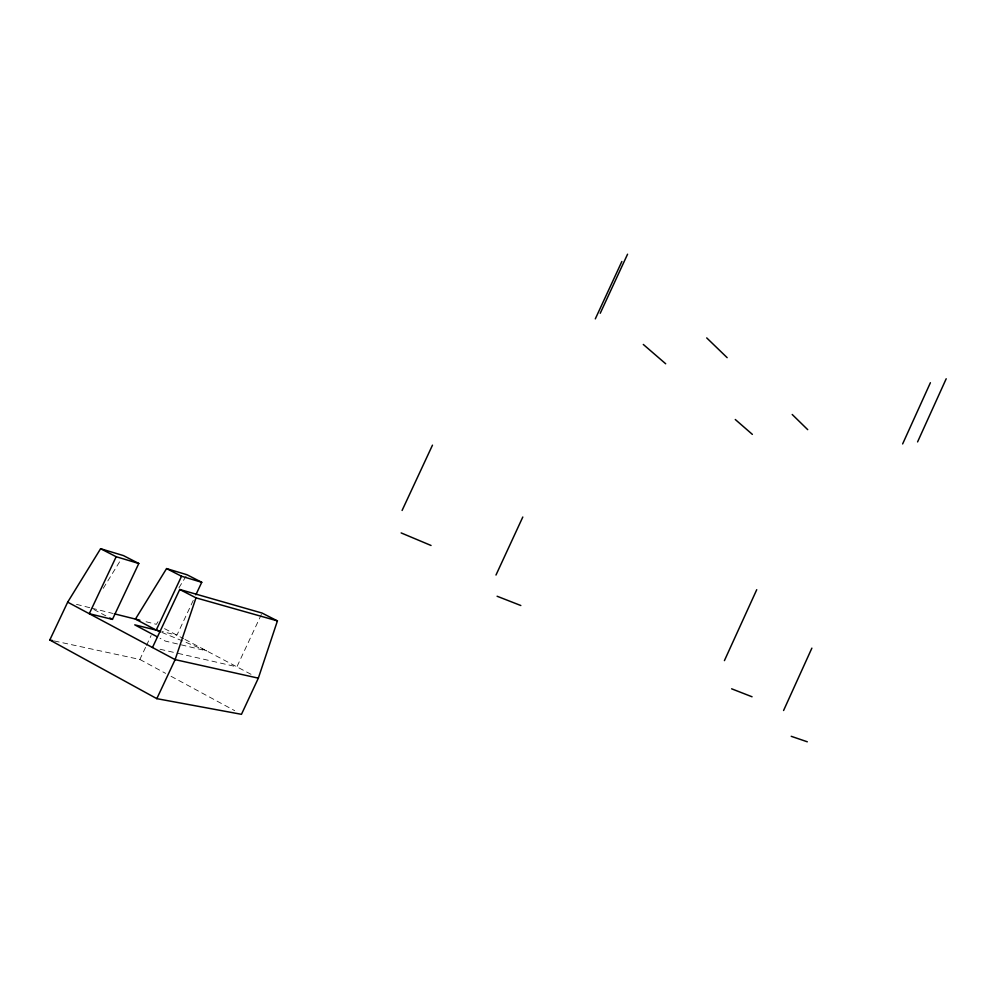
<?xml version="1.0" encoding="UTF-8"?>
<svg xmlns="http://www.w3.org/2000/svg" width="996" height="996" viewBox="0 0 996 996"><rect width="100%" height="100%" fill="white"/><g stroke="black" fill="none" stroke-linecap="round" stroke-linejoin="round"><path stroke-width="0.75" stroke-dasharray="4.98 3.74" d="M261.388 614.432L236.886 666.834L176.603 653.04M54.307 640.963L139.876 659.464L145.814 646.815M146.487 645.408L151.106 635.573M193.261 600.376L176.927 635.174L162.136 631.551M103.235 588.35L120.205 560.835M158.003 621.716L156.384 624.33L142.851 620.944M178.931 587.802L186.165 576.049M160.02 649.243L175.084 652.691M76.468 604.348L90.225 607.797M91.732 608.17L112.785 613.424M161.838 632.41L206.67 650.886L165.274 641.063L159.958 638.237M164.539 628.638L183.575 638.685M184.932 639.407L251.639 674.628M93.786 609.44L107.12 616.536M139.876 659.464L165.61 673.358M171.026 676.284L234.695 710.658"/><path stroke-width="1.49" d="M138.793 563.487L116.171 556.727L89.279 613.71L112.448 619.388L138.793 563.487L123.442 555.594L100.608 548.709L67.678 602.157L49.8 639.992L156.82 698.657L241.468 714.319L258.338 678.164L277.423 620.894L262.035 613.05L179.741 589.483L152.475 647.512M179.741 589.483L195.988 597.849L175.122 659.626L156.82 698.657M902.637 443.93L930.401 382.713M783.578 710.509L811.877 648.135M917.577 441.913L946.2 378.766M724.416 660.622L756.736 589.694M495.983 575.041L522.8 517.024M595.309 318.869L621.865 261.487M600.239 313.267L627.567 254.204M402.085 510.462L432.476 445.162M201.752 582.287L186.974 574.742L166.569 568.591L135.431 619.089L156.223 630.107L181.533 576.248L201.752 582.287L195.863 594.811M49.8 639.992L52.8 640.64M258.338 678.164L175.122 659.626L67.678 602.157M160.667 631.19L134.746 624.853L157.306 636.83M114.291 613.81L139.926 620.209M195.988 597.849L277.423 620.894M791.222 736.305L807.308 741.796M731.624 688.809L752.055 696.777M497.104 596.243L520.821 605.518M156.223 630.107L160.431 631.838M401.151 532.922L431.044 545.472M166.569 568.591L181.533 576.248M100.608 548.709L116.171 556.727M109.784 617.968L112.448 619.388M643.304 344.454L665.689 363.777M735.272 419.503L752.366 434.38M706.712 337.905L727.155 357.664M792.206 414.485L807.719 429.662"/></g></svg>
